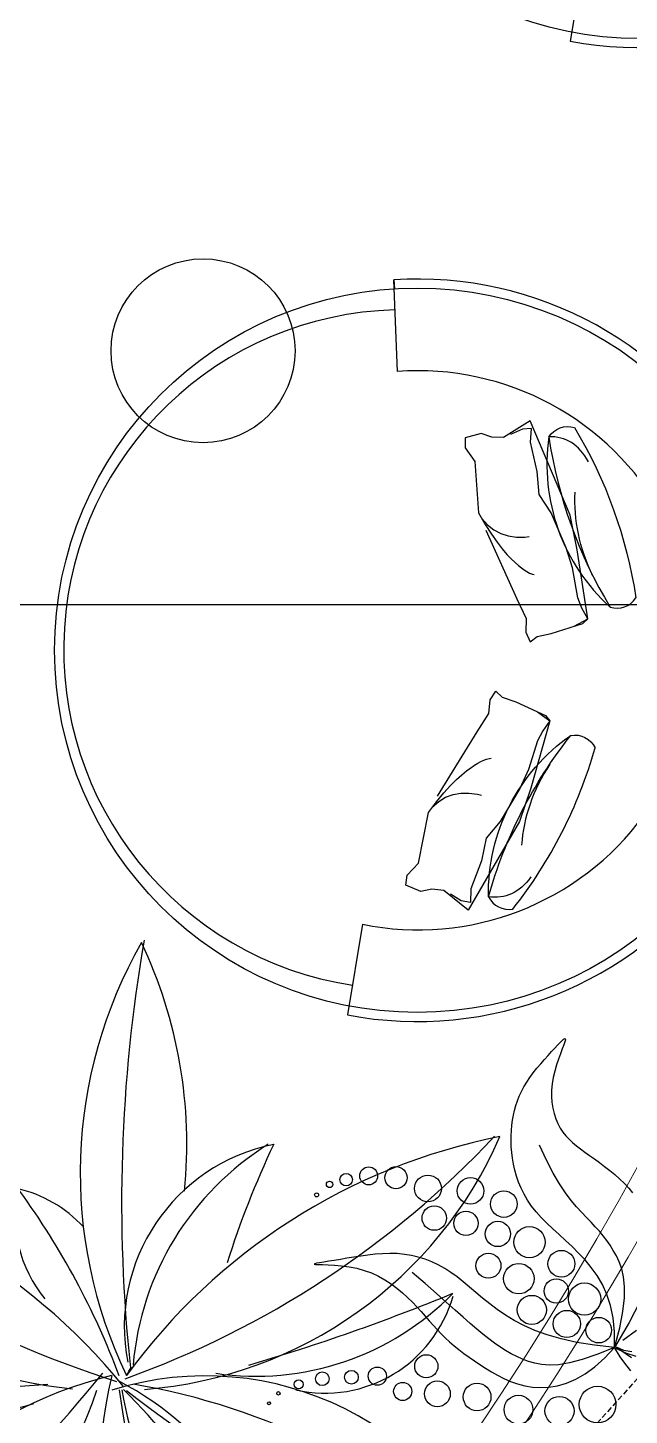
# Model space of a CAD drawing. Header units: millimetres. Extents: x -1030105 to 906887, y -616134 to 1220667.
# Drawn here: x -86833 to -85505, y 540604 to 543669 of the extents above; entities that cross this region are included whole.
import ezdxf
from ezdxf.enums import TextEntityAlignment as Align

# ---------------------------------------------------------------- set-up
doc = ezdxf.new("R2010")
doc.units = ezdxf.units.MM
doc.header["$MEASUREMENT"] = 0
doc.linetypes.add('CENTER', pattern=[2, 1.25, -0.25, 0.25, -0.25])
doc.linetypes.add('DASH', pattern=[0.35, 0.25, -0.1])
doc.layers.add('A-Door', color=33, linetype='Continuous', lineweight=9)
doc.layers.add('A-Furniture', color=143, linetype='Continuous')
doc.layers.add('A-Tree', color=98, linetype='Continuous')
doc.styles.add('Arial_Bold', font='arialbd.ttf')

# ---------------------------------------------------------------- blocks, each defined once
blk = doc.blocks.new('Xref ViasHotel_DD$0$A$C128252A6')
at = {"color": 8}
for points in [[(-200, 80, -0.249067), (200, 80, -1.822675)], [(-200, 80, -0.099067), (200, 80, 0.25)], [(-200, 80, 0.332299), (-200, 19.8, 0.632416)], [(200, 80, -0.332299), (200, 19.8, -0.632416)], [(-200, 19.8, 0.099067), (200, 19.8, -0.25)]]:
    blk.add_lwpolyline(points, format="xyb", dxfattribs=at)
blk.add_ellipse((489.1, -1084.8), major_axis=(-570.1, 1144), ratio=0.504689, start_param=-0.310171, end_param=-0.027205, dxfattribs=at)
at = {"color": 8, "extrusion": (0, 0, -1)}
blk.add_ellipse((780.9, 898.9), major_axis=(963.1, 850.9), ratio=0.252638, start_param=2.937223, end_param=3.252076, dxfattribs=at)
blk = doc.blocks.new('Xref ViasHotel_DD$0$A$C17F019FA')
at = {"color": 0}
for p, q in [((697.4, 813.6), (699.9, 793.7)), ((717.9, 611.7), (697.4, 813.6)), ((717.9, -611.7), (697.4, -813.6))]:
    blk.add_line(p, q, dxfattribs=at)
at = {"color": 8}
for p, q in [((1017.7, 521.6), (961.1, 481.1)), ((1118.6, 318.8), (1017.7, 521.6)), ((1001.3, 502), (976.2, 488.7)), ((1021.6, 504.5), (1001.3, 502)), ((1020.9, 474.1), (1021.6, 504.5)), ((911.1, 486.6), (876.6, 475.1)), ((876.6, 475.1), (878.1, 452.6)), ((935, 479.9), (911.1, 486.6)), ((961.1, 481.1), (935, 479.9)), ((1040.1, 410.6), (1020.9, 474.1)), ((878.1, 452.6), (901.4, 424.4)), ((901.4, 424.4), (916.6, 311.6)), ((1047.2, 360.2), (1040.1, 410.6)), ((1076.2, 321.7), (1047.2, 360.2)), ((916.6, 311.6), (932.9, 287)), ((1114.2, 246.1), (1076.2, 321.7)), ((1139, 243.5), (1118.6, 318.8)), ((924.4, 299.3), (937.8, 285.9)), ((932.9, 287), (947.7, 266.3)), ((937.8, 285.9), (952.4, 275.8)), ((934.6, 274.2), (1012.6, 127.1)), ((947.7, 266.3), (961.3, 249.2)), ((952.4, 275.8), (968.3, 268.7)), ((961.3, 249.2), (973.6, 235.1)), ((968.3, 268.7), (985.2, 264.6)), ((985.2, 264.6), (1003.2, 263.2)), ((1003.2, 263.2), (1021.9, 264.4)), ((1021.9, 264.4), (1031.2, 266.1)), ((1130.9, 202.9), (1114.2, 246.1)), ((973.6, 235.1), (984.8, 223.7)), ((984.8, 223.7), (994.8, 214.5)), ((1171.6, 92.8), (1139, 243.5)), ((994.8, 214.5), (1003.8, 207.1)), ((1003.8, 207.1), (1011.7, 201)), ((1011.7, 201), (1018.8, 196)), ((1018.8, 196), (1025.2, 191.9)), ((1025.2, 191.9), (1031.3, 188.5)), ((1031.3, 188.5), (1037.3, 185.9)), ((1037.3, 185.9), (1043.5, 183.8)), ((1147, 138.2), (1130.9, 202.9)), ((1043.5, 183.8), (1047.4, 182.9)), ((1012.6, 127.1), (1036.1, 84.8)), ((1157.5, 115.7), (1147, 138.2)), ((1143.1, 74.7), (1171.6, 92.8)), ((1171.6, 92.8), (1157.5, 115.7)), ((1161.4, 81.7), (1171.6, 92.8)), ((1036.1, 84.8), (1036.9, 55)), ((1093.5, 55.5), (1161.4, 81.7)), ((1036.9, 55), (1048.3, 34.6)), ((1048.3, 34.6), (1062.9, 47.3)), ((1062.9, 47.3), (1093.5, 55.5)), ((968, -99.4), (979.4, -79)), ((979.4, -79), (994, -91.7)), ((994, -91.7), (1024.5, -100)), ((967.1, -129.2), (968, -99.4)), ((1024.5, -100), (1092.4, -126.2)), ((1074.2, -119.1), (1102.7, -137.2)), ((943.7, -171.6), (967.1, -129.2)), ((1102.7, -137.2), (1070, -288)), ((1102.7, -137.2), (1088.5, -160.1)), ((1092.4, -126.2), (1102.7, -137.2)), ((865.6, -318.6), (943.7, -171.6)), ((1078, -182.7), (1061.9, -247.3)), ((1088.5, -160.1), (1078, -182.7)), ((942.8, -245.5), (949.8, -240.5)), ((949.8, -240.5), (956.3, -236.3)), ((956.3, -236.3), (962.3, -233)), ((962.3, -233), (968.3, -230.3)), ((968.3, -230.3), (974.6, -228.2)), ((974.6, -228.2), (978.5, -227.3)), ((904.7, -279.5), (915.8, -268.1)), ((915.8, -268.1), (925.8, -258.9)), ((925.8, -258.9), (934.8, -251.5)), ((934.8, -251.5), (942.8, -245.5)), ((1061.9, -247.3), (1045.3, -290.5)), ((878.8, -310.8), (892.3, -293.6)), ((892.3, -293.6), (904.7, -279.5)), ((1045.3, -290.5), (1007.2, -366.2)), ((1070, -288), (1049.7, -363.2)), ((847.7, -356), (863.9, -331.4)), ((855.4, -343.8), (868.8, -330.3)), ((863.9, -331.4), (878.8, -310.8)), ((868.8, -330.3), (883.5, -320.2)), ((883.5, -320.2), (899.3, -313.2)), ((899.3, -313.2), (916.3, -309)), ((916.3, -309), (934.2, -307.7)), ((934.2, -307.7), (953, -308.9)), ((953, -308.9), (962.2, -310.6)), ((832.5, -468.9), (847.7, -356)), ((1049.7, -363.2), (948.7, -566)), ((1007.2, -366.2), (978.2, -404.6)), ((978.2, -404.6), (971.1, -455.1)), ((971.1, -455.1), (952, -518.5)), ((809.2, -497.1), (832.5, -468.9)), ((807.6, -519.5), (809.2, -497.1)), ((842.2, -531.1), (807.6, -519.5)), ((952, -518.5), (952.7, -548.9)), ((866.1, -524.4), (842.2, -531.1)), ((892.2, -525.6), (866.1, -524.4)), ((948.7, -566), (892.2, -525.6)), ((932.3, -546.4), (907.3, -533.2)), ((952.7, -548.9), (932.3, -546.4))]:
    blk.add_line(p, q, dxfattribs=at)
at = {"color": 0}
blk.add_lwpolyline([(717.9, -611.7, 1.147516), (717.9, 611.7, 1.001616)], format="xyb", dxfattribs=at)
blk.add_circle((800, 0), 800, dxfattribs=at)
for centre, radius, start, end in [((800, 0), 820, 262.8117, 97.1905), ((770, 0), 750, 95.0367, 264.9633)]:
    blk.add_arc(centre, radius, start, end, dxfattribs=at)
at = {"color": 8, "extrusion": (0, 0, -1), "zscale": -1, "rotation": 246.5885494187162}
blk.add_blockref('Xref ViasHotel_DD$0$A$C128252A6', (-1213.5, 337.1), dxfattribs=at)
at = {"color": 8, "rotation": 66.59082191803262}
blk.add_blockref('Xref ViasHotel_DD$0$A$C128252A6', (1144.5, -381.6), dxfattribs=at)
blk = doc.blocks.new('FUR')
at = {"layer": 'A-Furniture'}
blk.add_circle((-41749, 19658.5), 203.1, dxfattribs=at)
blk.add_spline([(-33916, 30608), (-33944.5, 30609.5), (-37418.5, 29102), (-37726.5, 27054), (-37216.5, 25233), (-37626.5, 21209), (-38739.5, 18856.5), (-41860, 14803.1), (-43043.2, 12422.3), (-43017.5, 9941.5), (-40833.5, 8087), (-38107, 9497.5), (-38274.5, 11476.5), (-38397.8, 13212.3), (-37305, 13750.5), (-34500, 13496.5), (-32540.5, 14865.5), (-32374, 19056), (-32479, 20125.5), (-32318, 21223.5), (-30829.5, 21995.5), (-30222, 22657.5), (-30469, 23962.5), (-31626.5, 24580.5), (-32324.5, 25527.5), (-32040.5, 28029), (-32099.5, 29098.5), (-33295, 30496), (-33916, 30608)], degree=3, dxfattribs=at)
at = {"layer": 'A-Furniture', "color": 8, "linetype": 'DASH', "ltscale": 50}
blk.add_spline([(-36646, 29577.5), (-37284.5, 28277.5), (-36676, 26342), (-36463, 23656.5), (-37614.5, 20053), (-40425.5, 16182), (-42274, 13633.5), (-42830.5, 10964), (-42047, 9112), (-39697.5, 8972), (-38258, 10282.5), (-39334, 12606), (-37866.5, 13929), (-35698, 13970.5), (-34500.5, 13942.5), (-32416, 18555.5), (-32464, 21915.5), (-30663, 22279), (-30458.5, 23387), (-31963.5, 24634), (-33009, 26390), (-32199.5, 28680), (-33338.5, 30308), (-34838.5, 30477), (-36023, 30096.5), (-36646, 29577.5)], degree=3, dxfattribs=at)
blk.add_open_spline([(-38178.6, 19870), (-39283.9, 18982.9), (-40386.6, 17902.9), (-41467.8, 16608.1)], degree=3, dxfattribs=at)
blk.add_open_spline([(-56447, -6097), (-55194.8, -4879.4), (-50278.9, -2284.6), (-42421.5, -5454.8), (-32732.5, -11254), (-23302, -9202), (-18024, -504.5), (-16595.5, 8921.5), (-19600.3, 15918.3), (-21321.2, 18705.6), (-21789.7, 19345)], degree=3, knots=[32574.726206, 32574.726206, 32574.726206, 32574.726206, 37697.741245, 48060.131859, 55585.251958, 69452.989742, 76151.422264, 84447.837047, 94470.773244, 98031.734889, 98031.734889, 98031.734889, 98031.734889], dxfattribs=at)
at = {"layer": 'A-Furniture', "rotation": 356.3949344702726}
for p in [(-41583.6, 21198.4), (-42075.1, 19047.4)]:
    blk.add_blockref('Xref ViasHotel_DD$0$A$C17F019FA', p, dxfattribs=at)
blk = doc.blocks.new('TƯỜNG NÔI THẤT')
at = {"layer": 'A-Door', "ltscale": 10}
for points in [[(11551, 33523.3), (11500.7, 33435.2), (11449.2, 33347.9), (11396.6, 33261.3), (11342.9, 33175.6), (11288, 33090.7), (11232, 33006.6)], [(11165.7, 33051.4), (11221.1, 33134.6), (11275.4, 33218.6), (11328.5, 33303.4), (11380.6, 33389), (11431.5, 33475.3), (11481.2, 33562.4), (11529.8, 33650.3)]]:
    blk.add_lwpolyline(points, dxfattribs=at)
blk = doc.blocks.new('C2')
at = {"layer": 'A-Tree', "color": 8}
for centre, radius, start, end in [((1840.5, 614.7), 1710, 170.24, 186.1148), ((597.8, 647.4), 513, 150.2411, 205.809), ((-319.6, 679.1), 522.1, 354.3326, 25.2804), ((339.1, 477.7), 205.6, 101.4267, 190.9877), ((-212.9, 1393.7), 1033.3, 289.6318, 316.9416), ((679, 29.5), 671.2, 101.2486, 143.9899), ((460.7, 408.8), 318.6, 121.9055, 175.1859), ((119.8, 874.5), 467.2, 274.4073, 336.4431), ((1238.2, 234.7), 1039.7, 154.6853, 162.4501), ((-394.1, -16.3), 678.8, 39.15, 81.389), ((119.8, 874.5), 467.2, 208.0484, 264.6491), ((473.7, 1516.1), 1152.7, 228.5745, 252.3842), ((161.3, 602.3), 148.8, 169.1166, 218.9556), ((-17.3, 490), 144.2, 42.8374, 76.9786), ((-675.6, 122.9), 857.9, 20.5138, 36.0242), ((278.7, 727.5), 304.3, 261.6389, 315.6255), ((-362.5, 2596.6), 2252, 286.3355, 292.415), ((354.9, 551.3), 146.8, 257.3557, 344.3532), ((-319.6, 679.1), 522.1, 330.7697, 331.9367), ((240.8, -57.8), 496.9, 104.1284, 160.1468), ((-1212.9, 1507.6), 1708.3, 305.4464, 320.7382), ((-189.9, 3449.1), 3044, 269.91, 274.502), ((553.3, 318.9), 446.3, 166.3603, 232.9474), ((222.9, 78.7), 344.8, 19.4342, 107.4357), ((-35, 106.6), 351, 6.5073, 62.3609), ((18.2, -322.4), 747.4, 46.1483, 80.3711), ((-321.3, 547.7), 446.9, 282.2423, 341.7321), ((-67.4, 715.3), 337.6, 246.7315, 287.3971), ((1308.3, 576), 1192.4, 188.0959, 210.7226), ((486.1, 461.5), 359.2, 188.5552, 241.3289), ((-510, -226.3), 903.4, 24.7599, 44.6473), ((776.7, 1214.2), 1030.1, 231.5416, 257.1764), ((424, 217.1), 369.8, 155.9893, 202.84), ((921.5, 133.2), 840.5, 165.0604, 184.0737), ((207.7, 209), 186.3, 154.5276, 228.0163), ((-394.1, -16.3), 678.8, 358.2222, 17.8583)]:
    blk.add_arc(centre, radius, start, end, dxfattribs=at)
blk = doc.blocks.new('CAY8')
at = {"color": 0, "linetype": 'ByBlock'}
for p, q in [((228.5, 579.8), (227.8, 580)), ((227.8, 580), (228.4, 578.5)), ((228.4, 578.5), (230.6, 575.2)), ((230.6, 578.1), (228.5, 579.8)), ((233.7, 575), (230.6, 578.1)), ((230.6, 575.2), (233.9, 570.2)), ((237.8, 570.9), (233.7, 575)), ((233.9, 570.2), (238.2, 563.8)), ((242.8, 565.9), (237.8, 570.9)), ((238.2, 563.8), (243, 556.1)), ((248.4, 560.2), (242.8, 565.9)), ((243, 556.1), (248.1, 547.4)), ((248.1, 547.4), (253.1, 538)), ((254.6, 554), (248.4, 560.2)), ((261.2, 547.4), (254.6, 554)), ((268, 540.6), (261.2, 547.4)), ((253.1, 538), (257.7, 528)), ((257.7, 528), (261.5, 517.7)), ((275, 533.4), (268, 540.6)), ((282, 526), (275, 533.4)), ((261.5, 517.7), (264.4, 507.2)), ((288.9, 518.3), (282, 526)), ((295.5, 510.4), (288.9, 518.3)), ((301.7, 502.2), (295.5, 510.4)), ((264.4, 507.2), (266.4, 496.8)), ((266.4, 496.8), (267.5, 486.3)), ((307.5, 493.7), (301.7, 502.2)), ((312.5, 484.9), (307.5, 493.7)), ((267.5, 486.3), (267.9, 475.9)), ((267.9, 475.9), (267.6, 465.7)), ((317, 476), (312.5, 484.9)), ((320.7, 466.7), (317, 476)), ((548.2, 467.4), (554.6, 470.7)), ((554.6, 470.7), (561.1, 473.8)), ((561.1, 473.8), (567.5, 476.5)), ((567.5, 476.5), (574.1, 478.9)), ((574.1, 478.9), (580.7, 481)), ((580.7, 481), (587.6, 482.7)), ((587.6, 482.7), (594.7, 484.1)), ((594.7, 484.1), (602, 485.1)), ((602, 485.1), (609.6, 485.7)), ((609.6, 485.7), (617.6, 485.9)), ((617.6, 485.9), (625.8, 485.8)), ((625.8, 485.8), (634, 485.4)), ((634, 485.4), (642.2, 484.7)), ((642.2, 484.7), (650.2, 484)), ((650.2, 484), (657.8, 483.1)), ((657.8, 483.1), (665, 482.2)), ((669.9, 470.3), (662.1, 468.1)), ((665, 482.2), (671.6, 481.4)), ((676.8, 472.1), (669.9, 470.3)), ((671.6, 481.4), (677.4, 480.6)), ((682.6, 473.7), (676.8, 472.1)), ((677.4, 480.6), (682.3, 480)), ((682.3, 480), (686.3, 479.3)), ((687.1, 475), (682.6, 473.7)), ((686.3, 479.3), (689.1, 478.6)), ((689.8, 476.1), (687.1, 475)), ((689.1, 478.6), (690.7, 477.9)), ((691, 477.1), (689.8, 476.1)), ((690.7, 477.9), (691, 477.1)), ((266.9, 455.7), (265.7, 446)), ((267.6, 465.7), (266.9, 455.7)), ((296.1, 437.4), (298.4, 461.1)), ((323.9, 457.3), (320.7, 466.7)), ((326.3, 447.5), (323.9, 457.3)), ((516.9, 445.4), (523, 450.6)), ((523, 450.6), (529.2, 455.3)), ((529.2, 455.3), (535.5, 459.7)), ((535.5, 459.7), (541.9, 463.7)), ((541.9, 463.7), (548.2, 467.4)), ((620.6, 450.8), (613.5, 445.8)), ((628.3, 455.3), (620.6, 450.8)), ((636.6, 459.2), (628.3, 455.3)), ((645.2, 462.6), (636.6, 459.2)), ((653.8, 465.6), (645.2, 462.6)), ((662.1, 468.1), (653.8, 465.6)), ((264.2, 436.6), (262.5, 427.6)), ((265.7, 446), (264.2, 436.6)), ((293.9, 416.3), (296.1, 437.4)), ((328.2, 437.6), (326.3, 447.5)), ((329.4, 427.3), (328.2, 437.6)), ((499.3, 427.5), (505, 433.9)), ((505, 433.9), (510.9, 439.9)), ((510.9, 439.9), (516.9, 445.4)), ((601.2, 434.8), (596.1, 428.8)), ((607.1, 440.5), (601.2, 434.8)), ((613.5, 445.8), (607.1, 440.5)), ((258.8, 410.5), (256.9, 402.2)), ((260.7, 418.9), (258.8, 410.5)), ((262.5, 427.6), (260.7, 418.9)), ((291.9, 397.7), (293.9, 416.3)), ((329.9, 416.8), (329.4, 427.3)), ((329.8, 406.1), (329.9, 416.8)), ((483.6, 405.4), (488.5, 413.2)), ((488.5, 413.2), (493.8, 420.6)), ((493.8, 420.6), (499.3, 427.5)), ((536.4, 399.1), (548.2, 419.5)), ((587.7, 416.3), (584.5, 409.9)), ((591.5, 422.6), (587.7, 416.3)), ((596.1, 428.8), (591.5, 422.6)), ((255, 394.1), (253.2, 386.1)), ((256.9, 402.2), (255, 394.1)), ((290.1, 381.1), (291.9, 397.7)), ((328.3, 383.7), (329.2, 395.1)), ((329.2, 395.1), (329.8, 406.1)), ((475.1, 388.1), (479.1, 397)), ((479.1, 397), (483.6, 405.4)), ((527, 381.1), (536.4, 399.1)), ((580.2, 397), (578.9, 390.4)), ((582.1, 403.5), (580.2, 397)), ((584.5, 409.9), (582.1, 403.5)), ((251.7, 378), (250.3, 369.9)), ((253.2, 386.1), (251.7, 378)), ((288.6, 366.3), (290.1, 381.1)), ((326.4, 359.7), (327.3, 371.9)), ((327.3, 371.9), (328.3, 383.7)), ((468.7, 368.8), (471.6, 378.8)), ((471.6, 378.8), (475.1, 388.1)), ((519.8, 365), (527, 381.1)), ((577.5, 376.7), (577.2, 369.5)), ((578, 383.7), (577.5, 376.7)), ((578.9, 390.4), (578, 383.7)), ((248.5, 353.2), (248, 344.6)), ((249.3, 361.6), (248.5, 353.2)), ((250.3, 369.9), (249.3, 361.6)), ((286.1, 341), (287.2, 353.1)), ((287.2, 353.1), (288.6, 366.3)), ((325.7, 346.9), (326.4, 359.7)), ((464.6, 347.4), (466.4, 358.4)), ((466.4, 358.4), (468.7, 368.8)), ((514.4, 350.8), (519.8, 365)), ((577.2, 369.5), (577.1, 361.9)), ((577.1, 361.9), (577.1, 353.9)), ((577.1, 353.9), (577.1, 345.5)), ((248, 344.6), (247.7, 335.8)), ((247.7, 335.8), (247.7, 326.9)), ((285.3, 329.9), (286.1, 341)), ((325.4, 333.6), (325.7, 346.9)), ((325.6, 319.7), (325.4, 333.6)), ((461.6, 324.1), (463, 335.9)), ((463, 335.9), (464.6, 347.4)), ((507.6, 326.7), (510.5, 338.1)), ((510.5, 338.1), (514.4, 350.8)), ((577, 336.7), (576.8, 327.7)), ((577.1, 345.5), (577, 336.7)), ((247.7, 326.9), (247.8, 317.7)), ((247.8, 317.7), (248.2, 308.4)), ((284.5, 309.4), (284.7, 319.4)), ((284.7, 319.4), (285.3, 329.9)), ((326.6, 305.2), (325.6, 319.7)), ((460.2, 311.9), (461.6, 324.1)), ((503.7, 306.7), (505.4, 316.3)), ((505.4, 316.3), (507.6, 326.7)), ((576.4, 318.5), (575.8, 309.3)), ((576.8, 327.7), (576.4, 318.5)), ((248.2, 308.4), (248.7, 298.9)), ((248.7, 298.9), (249.4, 289.2)), ((284.6, 299.8), (284.5, 309.4)), ((285.1, 290.6), (284.6, 299.8)), ((328.7, 289.8), (326.6, 305.2)), ((456.4, 286.6), (458.5, 299.4)), ((458.5, 299.4), (460.2, 311.9)), ((500.2, 289), (502, 297.6)), ((502, 297.6), (503.7, 306.7)), ((574.8, 300.2), (573.5, 291.2)), ((575.8, 309.3), (574.8, 300.2)), ((249.4, 289.2), (250.4, 279.4)), ((250.4, 279.4), (251.9, 269.5)), ((285.9, 281.6), (285.1, 290.6)), ((287.3, 272.8), (285.9, 281.6)), ((332, 273.3), (328.7, 289.8)), ((450.3, 260.4), (453.7, 273.6)), ((453.7, 273.6), (456.4, 286.6)), ((496.2, 272.7), (498.3, 280.7)), ((498.3, 280.7), (500.2, 289)), ((571.7, 282.4), (569.5, 274)), ((573.5, 291.2), (571.7, 282.4)), ((251.9, 269.5), (253.9, 259.5)), ((253.9, 259.5), (256.7, 249.6)), ((289.1, 264.1), (287.3, 272.8)), ((291.4, 255.4), (289.1, 264.1)), ((294.4, 246.7), (291.4, 255.4)), ((336.9, 255.6), (332, 273.3)), ((343.7, 236.4), (336.9, 255.6)), ((445.8, 247.1), (450.3, 260.4)), ((487.7, 249), (491, 256.9)), ((491, 256.9), (493.8, 264.8)), ((493.8, 264.8), (496.2, 272.7)), ((256.7, 249.6), (260.4, 239.7)), ((260.4, 239.7), (265.2, 230)), ((298.5, 237.7), (294.4, 246.7)), ((304.2, 228.2), (298.5, 237.7)), ((352.6, 215.6), (343.7, 236.4)), ((439.9, 233.8), (445.8, 247.1)), ((479.4, 232.8), (483.9, 241)), ((483.9, 241), (487.7, 249)), ((265.2, 230), (271.1, 220.5)), ((271.1, 220.5), (278.4, 211.3)), ((312.2, 218.1), (304.2, 228.2)), ((323, 207.3), (312.2, 218.1)), ((363.8, 193), (352.6, 215.6)), ((422.5, 207.1), (432.2, 220.4)), ((432.2, 220.4), (439.9, 233.8)), ((455.8, 206.7), (466, 215.7)), ((466, 215.7), (473.6, 224.4)), ((473.6, 224.4), (479.4, 232.8)), ((278.4, 211.3), (287.2, 202.4)), ((287.2, 202.4), (297.6, 194.2)), ((337.2, 195.5), (323, 207.3)), ((355.2, 182.6), (337.2, 195.5)), ((410.4, 194), (422.5, 207.1)), ((425.5, 188.1), (442.6, 197.5)), ((442.6, 197.5), (455.8, 206.7)), ((297.6, 194.2), (309.7, 186.8)), ((309.7, 186.8), (323.6, 180.3)), ((323.6, 180.3), (339.6, 174.9)), ((377.8, 168.3), (355.2, 182.6)), ((377.8, 168.3), (363.8, 193)), ((377.8, 168.3), (395.6, 181)), ((377.8, 168.3), (404.2, 178.3)), ((395.6, 181), (410.4, 194)), ((404.2, 178.3), (425.5, 188.1)), ((450.7, 176.7), (418.2, 171.9)), ((339.6, 174.9), (357.6, 170.9)), ((357.6, 170.9), (377.8, 168.3)), ((371.7, 154.2), (377.8, 168.3)), ((418.2, 171.9), (377.8, 168.3)), ((377.8, 168.3), (380.4, 151.2)), ((379.5, 166.4), (380, 140.6)), ((381.9, 155.1), (379.5, 166.4)), ((392.7, 164.9), (415.3, 157.3)), ((364.2, 130.4), (367.2, 141.6)), ((367.2, 141.6), (371.7, 154.2)), ((380.4, 151.2), (385.2, 136.9)), ((387, 144.9), (381.9, 155.1))]:
    blk.add_line(p, q, dxfattribs=at)
for centre, radius in [((308.9, 634), 2.82), ((331.6, 627.7), 4.55), ((350.5, 612.6), 8.82), ((373.2, 589.9), 12.6), ((393.4, 557.2), 15.6), ((407.2, 511.8), 18.9), ((31.5, 518.1), 2.13), ((50.4, 515.4), 2.43), ((77.3, 499.5), 6.4), ((378.5, 480.3), 17.2), ((103, 477.1), 9.6), ((439.3, 461.1), 18.7), ((128.6, 445.1), 9.6), ((398.4, 439.9), 17.1), ((451.4, 412.2), 18.7), ((151, 416.3), 12.8), ((412.3, 394.6), 17.8), ((368.2, 379.4), 17.6), ((154.2, 374.7), 12.8), ((202.3, 368.3), 16.3), ((428.7, 351.7), 22), ((378.2, 334.1), 21.4), ((179.8, 333.1), 18.1), ((353, 293.7), 20.5), ((430, 297.5), 18.9), ((208.7, 285.1), 19.5), ((394.6, 281.1), 17.1), ((365.6, 242.1), 19.1), ((408.5, 242.1), 22.7), ((227.9, 227.4), 20.2), ((384.5, 200.5), 18), ((259.9, 179.4), 20.5), ((298.4, 141), 25.8)]:
    blk.add_circle(centre, radius, dxfattribs=at)
blk = doc.blocks.new('CÂY')
at = {"layer": 'A-Tree', "color": 8, "ltscale": 10, "xscale": 1.569782766103744, "yscale": 1.569782766103744, "zscale": 1.569782766103744, "rotation": 54.47307663775693}
blk.add_blockref('CAY8', (3526.7, 31006.6), dxfattribs=at)
at = {"layer": 'A-Tree', "color": 8, "ltscale": 10, "xscale": 2, "yscale": 2, "zscale": 2}
blk.add_blockref('C2', (2307.1, 30732.7), dxfattribs=at)
blk = doc.blocks.new('BỐ TRÍ LAY OUT')
at = {"layer": 'A-Door', "color": 3}
blk.add_blockref('TƯỜNG NÔI THẤT', (-3527.4, 2876.4), dxfattribs=at)
at = {"layer": 'A-Furniture', "color": 3}
for name, p in [('CÂY', (4286.8, 4469.3)), ('FUR', (48783.7, 18654.7))]:
    blk.add_blockref(name, p, dxfattribs=at)
blk = doc.blocks.new('*U1486')
at = {"color": 8, "linetype": 'CENTER', "ltscale": 500}
blk.add_line((-6392.643, 7811.818), (-6055.483, 7811.818), dxfattribs=at)
at = {"style": 'Arial_Bold'}
blk.add_attdef('TRUC', text='', height=2.5, dxfattribs=at).set_placement((-6401.948, 7811.818), align=Align.MIDDLE_CENTER)
blk = doc.blocks.new('TRỤC')
at = {"color": 0, "xscale": 199.9999999999901, "yscale": 199.9999999999901, "zscale": 199.9999999999901}
blk.add_blockref('*U1486', (1270336.3, -1524563.5), dxfattribs=at)
blk = doc.blocks.new('KIẾN TRÚC')
h = blk.add_hatch(color=9)
h.dxf.hatch_style = 1
edge = h.paths.add_edge_path(flags=16)
edge.add_line((62282, 27412), (55232.8, 27412))
edge.add_arc((32545.5, 30716.7), 22926.7, 284.53695, 351.71258, ccw=False)
edge.add_line((38300.2, 8523.9), (13217.5, 8523.9))
edge.add_arc((23753.1, 24110.8), 18813.6, 227.76772, 235.9443, ccw=False)
edge.add_arc((7788.8, 12733.4), 4187, 236.059, 322.4361, ccw=False)
edge.add_arc((13873.6, 18503.3), 12505.3, 190.83274, 227.66057, ccw=False)
edge.add_arc((25477.5, 20792.2), 24332.7, 180.68322, 190.99113, ccw=False)
edge.add_arc((3282.9, 20557.2), 2137.1, 101.0808, 181.4794, ccw=False)
edge.add_line((2872.2, 22654.5), (4986.1, 23013.1))
edge.add_arc((28039.7, 24288.4), 23088.9, 153.20143, 183.1663, ccw=False)
edge.add_arc((10232.3, 40544.6), 6483.1, 182.84011, 244.39627, ccw=False)
edge.add_arc((-6425, 39970.9), 10185.3, 1.42081, 26.70696)
edge.add_arc((10590.6, 49414.3), 9292.7, 144.71332, 211.57549, ccw=False)
edge.add_arc((-12326.2, 64090.2), 17935.6, 328.73754, 356.18995)
edge.add_arc((16735.3, 62308.6), 11181, 84.12439, 176.97619, ccw=False)
edge.add_arc((20709, 99752.5), 26473.2, 263.86537, 288.48696)
edge.add_arc((35667.4, 54479.7), 21207.1, 73.35107, 108.03024, ccw=False)
edge.add_arc((44765.5, 84516.2), 10177.4, 252.72587, 285.71301)
edge.add_arc((49659, 68416), 6655.6, 49.49954, 108.73112, ccw=False)
edge.add_arc((48035, 66009.8), 9545.5, -2.32883, 51.46764, ccw=False)
edge.add_line((57572.7, 65622), (49483.5, 65623.9))
edge.add_line((49483.5, 65623.9), (62282, 65623.9))
edge.add_line((62282, 65623.9), (62282, 27412))
h.paths.add_polyline_path([(0, 77895.5), (64428.5, 77895.5), (64428.5, -0.6), (-1.8, 0.6)])
at = {"color": 3}
blk.add_blockref('TRỤC', (5188.8, 8718.3), dxfattribs=at)

msp = doc.modelspace()

# ---------------------------------------------------------------- block references
at = {"color": 3}
for name, p in [('KIẾN TRÚC', (-106778.5, 495876.5)), ('BỐ TRÍ LAY OUT', (-93480.293, 504642.113))]:
    msp.add_blockref(name, p, dxfattribs=at)

doc.saveas('drawing.dxf')
